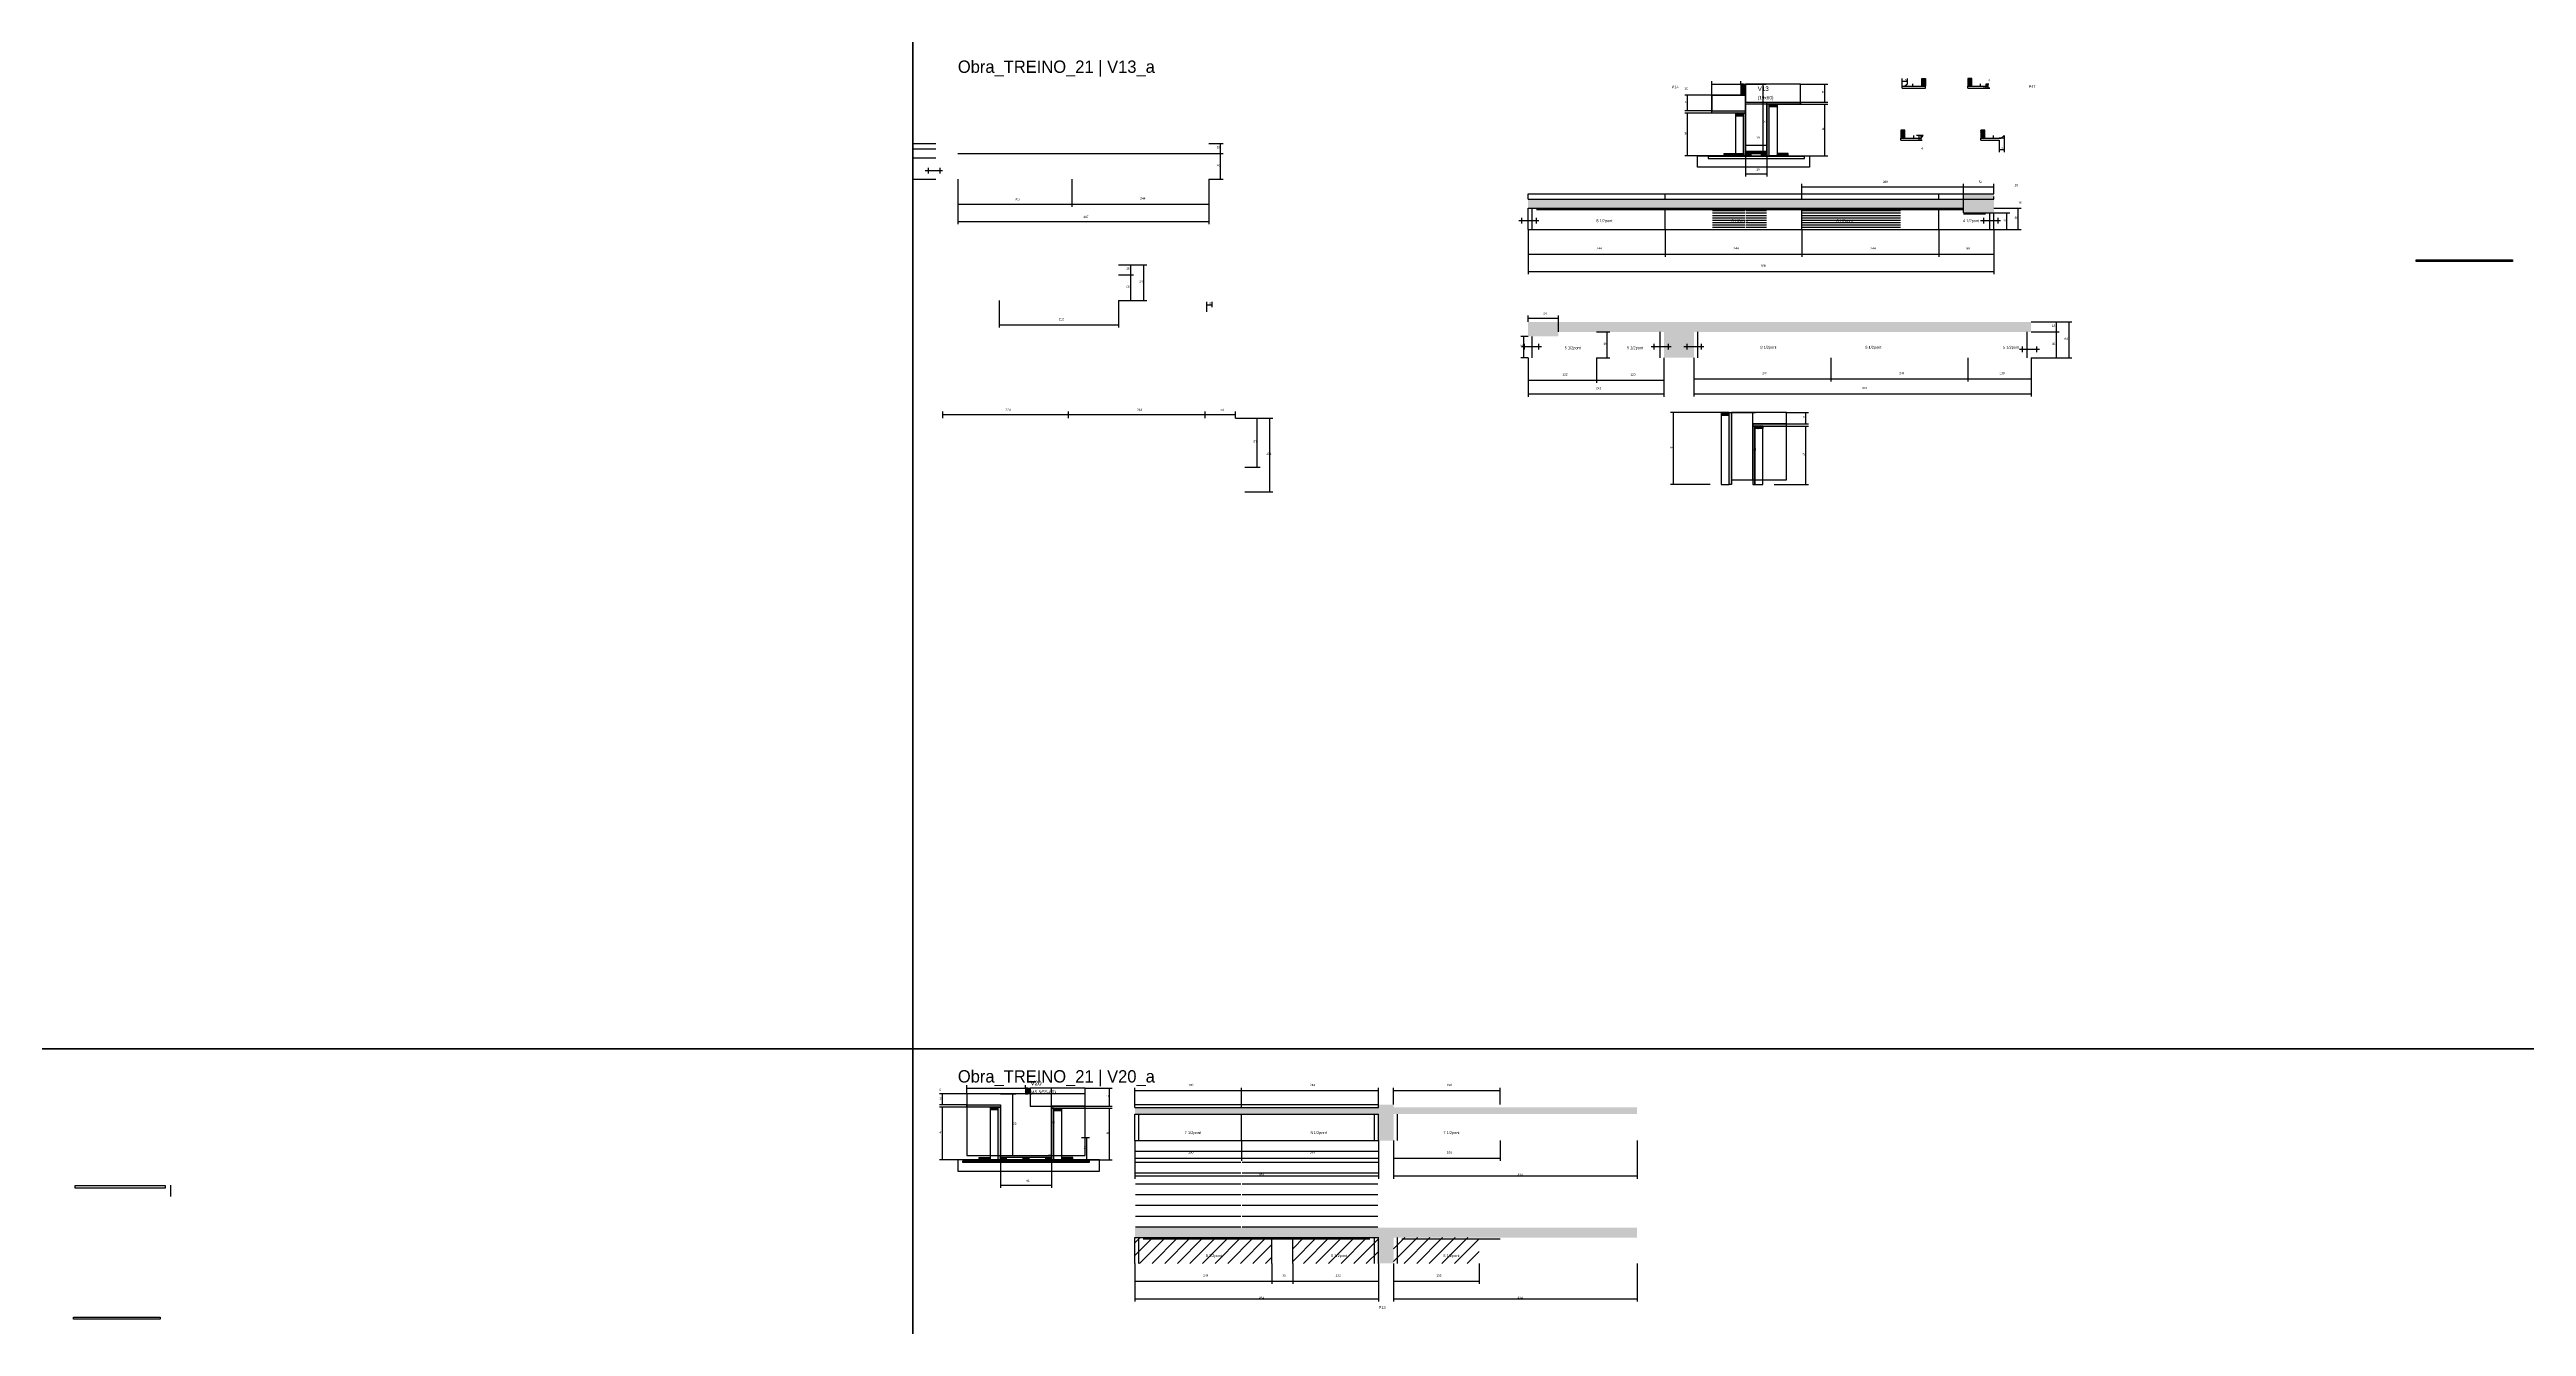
# Model space of a CAD drawing. Header units: metres. Extents: x -41 to 34800, y -36000 to 1848.
# Drawn here: x 12961 to 17375, y -22095 to -19818 of the extents above; entities that cross this region are included whole.
import ezdxf

# ---------------------------------------------------------------- set-up
doc = ezdxf.new("R2010")
doc.units = ezdxf.units.M
for name, color, linetype in [('CELL_BORDER', 8, 'Continuous'), ('CONCRETO', 251, 'Continuous'), ('COTA', 4, 'Continuous'), ('Cota Seção (2x)', 4, 'Continuous'), ('detalhes', 7, 'Continuous'), ('Hachura', 253, 'Continuous'), ('LABEL_ID', 3, 'Continuous'), ('Madeira', 126, 'Continuous'), ('NOMENCLATURA', 7, 'Continuous'), ('Painéis', 200, 'Continuous'), ('SARR_2.2x7', 40, 'Continuous'), ('SCO-___-LAJ', 4, 'Continuous'), ('Texto Seção', 7, 'Continuous')]:
    doc.layers.add(name, color=color, linetype=linetype)

msp = doc.modelspace()

# ---------------------------------------------------------------- hatches: boundary and pattern name
at = {"layer": 'COTA'}
h = msp.add_hatch(dxfattribs=at)
h.set_pattern_fill('AR-CONC', scale=0.03)
h.paths.add_polyline_path([(16426.3, -20109.4), (16426.3, -20075.4), (16372.3, -20075.4), (16372.3, -20085.4), (15596.3, -20085.4), (15596.3, -20101.4), (16372.3, -20101.4), (16372.3, -20109.4)])
h = msp.add_hatch(dxfattribs=at)
h.set_pattern_fill('AR-CONC', scale=0.03)
h.paths.add_polyline_path([(15596.3, -20303.9), (15596.3, -20329.9), (15650.3, -20329.9), (15650.3, -20321.9), (15838.3, -20321.9), (15838.3, -20367.9), (15891.6, -20367.9), (15891.6, -20321.9), (16492.6, -20321.9), (16492.6, -20303.9)])
h = msp.add_hatch(dxfattribs=at)
h.set_pattern_fill('AR-CONC', scale=0.03)
h.paths.add_polyline_path([(15329.4, -21763.4), (15356.4, -21763.4), (15356.4, -21763.4), (15356.4, -21716.4), (15356.4, -21716.4), (15790.4, -21716.4), (15790.4, -21716.4), (15790.4, -21704.4), (15790.4, -21704.4), (15356.4, -21704.4), (15356.4, -21704.4), (15356.4, -21699.4), (15356.4, -21699.4), (15329.4, -21699.4), (15329.4, -21699.4), (15329.4, -21704.4), (15329.4, -21704.4), (14895.4, -21704.4), (14895.4, -21704.4), (14895.4, -21716.4), (14895.4, -21716.4), (15329.4, -21716.4), (15329.4, -21716.4), (15329.4, -21763.4)])
h = msp.add_hatch(dxfattribs=at)
h.set_pattern_fill('AR-CONC', scale=0.03)
h.paths.add_polyline_path([(15329.4, -21982.6), (15356.4, -21982.6), (15356.4, -21936.6), (15790.4, -21936.6), (15790.4, -21918.6), (14895.4, -21918.6), (14895.4, -21936.6), (15329.4, -21936.6)])
at = {"layer": 'Hachura'}
h = msp.add_hatch(dxfattribs=at)
h.set_pattern_fill('ANSI31', scale=0.5)
h.paths.add_polyline_path([(15979.8, -19880), (15975.4, -19880), (15975.4, -19880), (15975.4, -19900), (15975.4, -19900), (15979.8, -19900), (15979.8, -19900), (15979.8, -19880)])
h = msp.add_hatch(color=8, dxfattribs=at)
h.dxf.hatch_style = 1
h.paths.add_polyline_path([(15979.8, -19900), (15983.8, -19900), (15983.8, -19880), (15979.8, -19880)])
h = msp.add_hatch(color=8, dxfattribs=at)
h.dxf.hatch_style = 1
h.paths.add_polyline_path([(15923.8, -19932), (15923.8, -19928), (15923.8, -19928), (15983.8, -19928), (15983.8, -19928), (15983.8, -19932), (15983.8, -19932), (15923.8, -19932)])
h = msp.add_hatch(dxfattribs=at)
h.set_pattern_fill('ANSI31', scale=0.5)
h.paths.add_polyline_path([(15965.8, -19932), (15965.8, -19936.4), (15965.8, -19936.4), (15979.8, -19936.4), (15979.8, -19936.4), (15979.8, -19932), (15979.8, -19932), (15965.8, -19932)])
h = msp.add_hatch(color=8, dxfattribs=at)
h.dxf.hatch_style = 1
h.paths.add_polyline_path([(15983.8, -19932), (15979.8, -19932), (15979.8, -20008), (15983.8, -20008)])
h = msp.add_hatch(color=8, dxfattribs=at)
h.dxf.hatch_style = 1
h.paths.add_polyline_path([(16021.8, -19916), (16021.8, -19912), (16021.8, -19912), (16081.8, -19912), (16081.8, -19912), (16081.8, -19916), (16081.8, -19916), (16021.8, -19916)])
h = msp.add_hatch(color=8, dxfattribs=at)
h.dxf.hatch_style = 1
h.paths.add_polyline_path([(16025.8, -19916), (16021.8, -19916), (16021.8, -20008), (16025.8, -20008)])
h = msp.add_hatch(dxfattribs=at)
h.set_pattern_fill('ANSI31', scale=0.5)
h.paths.add_polyline_path([(16039.8, -19916), (16039.8, -19920.4), (16039.8, -19920.4), (16025.8, -19920.4), (16025.8, -19920.4), (16025.8, -19916), (16025.8, -19916), (16039.8, -19916)])
h = msp.add_hatch(dxfattribs=at)
h.set_pattern_fill('ANSI31', scale=0.5)
h.paths.add_polyline_path([(15945.8, -20008), (15945.8, -20003.6), (15945.8, -20003.6), (15965.8, -20003.6), (15965.8, -20003.6), (15965.8, -20008), (15965.8, -20008), (15945.8, -20008)])
h = msp.add_hatch(dxfattribs=at)
h.set_pattern_fill('ANSI31', scale=0.5)
h.paths.add_polyline_path([(15965.8, -20008), (15965.8, -20003.6), (15965.8, -20003.6), (15979.8, -20003.6), (15979.8, -20003.6), (15979.8, -20008), (15979.8, -20008), (15965.8, -20008)])
h = msp.add_hatch(color=8, dxfattribs=at)
h.dxf.hatch_style = 1
h.paths.add_polyline_path([(16021.8, -20003.6), (16021.8, -20000), (16021.8, -20000), (15983.8, -20000), (15983.8, -20000), (15983.8, -20003.6), (15983.8, -20003.6), (16021.8, -20003.6)])
h = msp.add_hatch(dxfattribs=at)
h.set_pattern_fill('ANSI31', scale=0.5)
h.paths.add_polyline_path([(15993.8, -20008), (15993.8, -20003.6), (15993.8, -20003.6), (15983.8, -20003.6), (15983.8, -20003.6), (15983.8, -20008), (15983.8, -20008), (15993.8, -20008)])
h = msp.add_hatch(dxfattribs=at)
h.set_pattern_fill('ANSI31', scale=0.5)
h.paths.add_polyline_path([(16021.8, -20008), (16021.8, -20003.6), (16021.8, -20003.6), (16011.8, -20003.6), (16011.8, -20003.6), (16011.8, -20008), (16011.8, -20008), (16021.8, -20008)])
h = msp.add_hatch(dxfattribs=at)
h.set_pattern_fill('ANSI31', scale=0.5)
h.paths.add_polyline_path([(16059.8, -20008), (16059.8, -20003.6), (16059.8, -20003.6), (16039.8, -20003.6), (16039.8, -20003.6), (16039.8, -20008), (16039.8, -20008), (16059.8, -20008)])
h = msp.add_hatch(dxfattribs=at)
h.set_pattern_fill('ANSI31', scale=0.5)
h.paths.add_polyline_path([(15940.5, -20465.6), (15940.5, -20470), (15940.5, -20470), (15954.5, -20470), (15954.5, -20470), (15954.5, -20465.6), (15954.5, -20465.6), (15940.5, -20465.6)])
h = msp.add_hatch(color=8, dxfattribs=at)
h.dxf.hatch_style = 1
h.paths.add_polyline_path([(15954.5, -20465.6), (15958.5, -20465.6), (15958.5, -20465.6), (15958.5, -20593.6), (15958.5, -20593.6), (15954.5, -20593.6), (15954.5, -20593.6), (15954.5, -20465.6)])
h = msp.add_hatch(color=8, dxfattribs=at)
h.dxf.hatch_style = 1
h.paths.add_polyline_path([(16056.5, -20489.6), (16056.5, -20485.6), (16056.5, -20485.6), (15996.5, -20485.6), (15996.5, -20485.6), (15996.5, -20489.6), (15996.5, -20489.6), (16056.5, -20489.6)])
h = msp.add_hatch(color=8, dxfattribs=at)
h.dxf.hatch_style = 1
h.paths.add_polyline_path([(16000.5, -20489.6), (15996.5, -20489.6), (15996.5, -20489.6), (15996.5, -20593.6), (15996.5, -20593.6), (16000.5, -20593.6), (16000.5, -20593.6), (16000.5, -20489.6)])
h = msp.add_hatch(dxfattribs=at)
h.set_pattern_fill('ANSI31', scale=0.5)
h.paths.add_polyline_path([(16014.5, -20489.6), (16014.5, -20494), (16014.5, -20494), (16000.5, -20494), (16000.5, -20494), (16000.5, -20489.6), (16000.5, -20489.6), (16014.5, -20489.6)])
h = msp.add_hatch(dxfattribs=at)
h.set_pattern_fill('ANSI31', scale=0.5)
h.paths.add_polyline_path([(14704.8, -21670), (14700.4, -21670), (14700.4, -21670), (14700.4, -21680), (14700.4, -21680), (14704.8, -21680), (14704.8, -21680), (14704.8, -21670)])
h = msp.add_hatch(color=8, dxfattribs=at)
h.dxf.hatch_style = 1
h.paths.add_polyline_path([(14704.8, -21670), (14708.8, -21670), (14708.8, -21670), (14708.8, -21680), (14708.8, -21680), (14704.8, -21680), (14704.8, -21680), (14704.8, -21670)])
h = msp.add_hatch(color=8, dxfattribs=at)
h.dxf.hatch_style = 1
h.paths.add_polyline_path([(14595.8, -21704), (14595.8, -21700), (14595.8, -21700), (14655.8, -21700), (14655.8, -21700), (14655.8, -21704), (14655.8, -21704), (14595.8, -21704)])
h = msp.add_hatch(dxfattribs=at)
h.set_pattern_fill('ANSI31', scale=0.5)
h.paths.add_polyline_path([(14637.8, -21704), (14637.8, -21708.4), (14637.8, -21708.4), (14651.8, -21708.4), (14651.8, -21708.4), (14651.8, -21704), (14651.8, -21704), (14637.8, -21704)])
h = msp.add_hatch(color=8, dxfattribs=at)
h.dxf.hatch_style = 1
h.paths.add_polyline_path([(14651.8, -21704), (14655.8, -21704), (14655.8, -21704), (14655.8, -21798), (14655.8, -21798), (14651.8, -21798), (14651.8, -21798), (14651.8, -21704)])
h = msp.add_hatch(color=8, dxfattribs=at)
h.dxf.hatch_style = 1
h.paths.add_polyline_path([(14806.8, -21706), (14806.8, -21702), (14806.8, -21702), (14746.8, -21702), (14746.8, -21702), (14746.8, -21706), (14746.8, -21706), (14806.8, -21706)])
h = msp.add_hatch(color=8, dxfattribs=at)
h.dxf.hatch_style = 1
h.paths.add_polyline_path([(14750.8, -21706), (14746.8, -21706), (14746.8, -21706), (14746.8, -21798), (14746.8, -21798), (14750.8, -21798), (14750.8, -21798), (14750.8, -21706)])
h = msp.add_hatch(dxfattribs=at)
h.set_pattern_fill('ANSI31', scale=0.5)
h.paths.add_polyline_path([(14764.8, -21706), (14764.8, -21710.4), (14764.8, -21710.4), (14750.8, -21710.4), (14750.8, -21710.4), (14750.8, -21706), (14750.8, -21706), (14764.8, -21706)])
h = msp.add_hatch(dxfattribs=at)
h.set_pattern_fill('ANSI31', scale=0.5)
h.paths.add_polyline_path([(14617.8, -21798), (14617.8, -21793.6), (14617.8, -21793.6), (14637.8, -21793.6), (14637.8, -21793.6), (14637.8, -21798), (14637.8, -21798), (14617.8, -21798)])
h = msp.add_hatch(color=8, dxfattribs=at)
h.dxf.hatch_style = 1
h.paths.add_polyline_path([(14655.8, -21793.6), (14655.8, -21790), (14655.8, -21790), (14746.8, -21790), (14746.8, -21790), (14746.8, -21793.6), (14746.8, -21793.6), (14655.8, -21793.6)])
h = msp.add_hatch(dxfattribs=at)
h.set_pattern_fill('ANSI31', scale=0.5)
h.paths.add_polyline_path([(14655.8, -21798), (14655.8, -21793.6), (14655.8, -21793.6), (14665.8, -21793.6), (14665.8, -21793.6), (14665.8, -21798), (14665.8, -21798), (14655.8, -21798)])
h = msp.add_hatch(dxfattribs=at)
h.set_pattern_fill('ANSI31', scale=0.5)
h.paths.add_polyline_path([(14696.3, -21798), (14696.3, -21793.6), (14696.3, -21793.6), (14706.3, -21793.6), (14706.3, -21793.6), (14706.3, -21798), (14706.3, -21798), (14696.3, -21798)])
h = msp.add_hatch(dxfattribs=at)
h.set_pattern_fill('ANSI31', scale=0.5)
h.paths.add_polyline_path([(14736.8, -21798), (14736.8, -21793.6), (14736.8, -21793.6), (14746.8, -21793.6), (14746.8, -21793.6), (14746.8, -21798), (14746.8, -21798), (14736.8, -21798)])
h = msp.add_hatch(dxfattribs=at)
h.set_pattern_fill('ANSI31', scale=0.5)
h.paths.add_polyline_path([(14784.8, -21798), (14784.8, -21793.6), (14784.8, -21793.6), (14764.8, -21793.6), (14764.8, -21793.6), (14764.8, -21798), (14764.8, -21798), (14784.8, -21798)])
h = msp.add_hatch(dxfattribs=at)
h.set_pattern_fill('ANSI31', scale=5)
h.paths.add_polyline_path([(15139.4, -21982.6), (15139.4, -21936.6), (14895.4, -21936.6), (14895.4, -21982.6)])
h = msp.add_hatch(dxfattribs=at)
h.set_pattern_fill('ANSI31', scale=5)
h.paths.add_polyline_path([(15329.4, -21982.6), (15329.4, -21936.6), (15176.9, -21936.6), (15176.9, -21982.6)])
h = msp.add_hatch(dxfattribs=at)
h.set_pattern_fill('ANSI31', scale=5)
h.paths.add_polyline_path([(15508.9, -21982.6), (15508.9, -21936.6), (15356.4, -21936.6), (15356.4, -21982.6)])
at = {"layer": 'Madeira'}
h = msp.add_hatch(dxfattribs=at)
h.set_pattern_fill('ANSI31', scale=0.2)
h.paths.add_polyline_path([(16304.6, -19870), (16297.6, -19870), (16297.6, -19884), (16304.6, -19884)])
h = msp.add_hatch(dxfattribs=at)
h.set_pattern_fill('ANSI31', scale=0.2)
h.paths.add_polyline_path([(16379.8, -19884), (16386.8, -19884), (16386.8, -19870), (16379.8, -19870)])
h = msp.add_hatch(dxfattribs=at)
h.set_pattern_fill('ANSI31', scale=0.2)
h.paths.add_polyline_path([(16260.7, -19976.3), (16267.7, -19976.3), (16267.7, -19962.3), (16260.7, -19962.3)])
h = msp.add_hatch(dxfattribs=at)
h.set_pattern_fill('ANSI31', scale=0.2)
h.paths.add_polyline_path([(16402.9, -19976.3), (16409.9, -19976.3), (16409.9, -19962.3), (16402.9, -19962.3)])

# ---------------------------------------------------------------- linework, layer by layer
at = {"layer": 'CELL_BORDER'}
for points in [[(11600, -21600), (14500, -21600), (14500, -19800), (11600, -19800)], [(14500, -21600), (17400, -21600), (17400, -19800), (14500, -19800)], [(11600, -23400), (14500, -23400), (14500, -21600), (11600, -21600)], [(14500, -23400), (17400, -23400), (17400, -21600), (14500, -21600)]]:
    msp.add_lwpolyline(points, close=True, dxfattribs=at)
at = {"layer": 'CONCRETO'}
for points in [[(15923.8, -19928), (15923.8, -19900), (15983.8, -19900)], [(16081.8, -19912), (16081.8, -19880), (16021.8, -19880), (15983.8, -19880)], [(16021.8, -19916), (16021.8, -20000), (15983.8, -20000), (15983.8, -19928)], [(14806.8, -21702), (14806.8, -21670), (14708.8, -21670)], [(14709.5, -21680), (14595.8, -21680), (14595.8, -21700), (14655.8, -21700), (14655.8, -21790), (14746.8, -21790), (14746.8, -21702), (14806.8, -21702)]]:
    msp.add_lwpolyline(points, dxfattribs=at)
for points in [[(15923.8, -19928), (15983.8, -19928), (15983.8, -19900), (15923.8, -19900)], [(15983.8, -19912), (16081.8, -19912), (16081.8, -19880), (15983.8, -19880)], [(15983.8, -20000), (16021.8, -20000), (16021.8, -19916), (15983.8, -19916)], [(16056.5, -20485.6), (16056.5, -20465.6), (15958.5, -20465.6), (15958.5, -20465.6), (15958.5, -20465.6), (15958.5, -20585.6), (15996.5, -20585.6), (15996.5, -20495.6), (15996.5, -20485.6)], [(15958.5, -20585.6), (16056.5, -20585.6), (16056.5, -20465.6), (15958.5, -20465.6)], [(14708.8, -21702), (14806.8, -21702), (14806.8, -21670), (14708.8, -21670)], [(14595.8, -21790), (14806.8, -21790), (14806.8, -21680), (14595.8, -21680)]]:
    msp.add_lwpolyline(points, close=True, dxfattribs=at)
at = {"layer": 'COTA'}
for p, q in [((15923.8, -19900), (15875.4, -19900)), ((15880.4, -19928), (15880.4, -19900)), ((15923.8, -19900), (15923.8, -19875)), ((15923.8, -19880), (15975.4, -19880)), ((15975.4, -19880), (15975.4, -19875)), ((16081.8, -19880), (16130.2, -19880)), ((16125.2, -19912), (16125.2, -19880)), ((15923.8, -19928), (15875.4, -19928)), ((15923.8, -19932), (15875.4, -19932)), ((15880.4, -20008), (15880.4, -19932)), ((16039.8, -19916), (16130.2, -19916)), ((16081.8, -19912), (16130.2, -19912)), ((16125.2, -20008), (16125.2, -19916)), ((15027, -19985.7), (15053, -19985.7)), ((15048, -20003.7), (15048, -19985.7)), ((15027, -20003.7), (15053, -20003.7)), ((15027, -20003.7), (15053, -20003.7)), ((15048, -20049.7), (15048, -20003.7)), ((15945.8, -20008), (15875.4, -20008)), ((15983.8, -20008), (15983.8, -20045)), ((16021.8, -20008), (16021.8, -20045)), ((16059.8, -20008), (16130.2, -20008)), ((14580, -20049.7), (14580, -20130)), ((14580, -20049.7), (14580, -20099)), ((14783, -20049.7), (14783, -20099)), ((14783, -20049.7), (14783, -20099)), ((15027, -20049.7), (15027, -20099)), ((15027, -20049.7), (15027, -20130)), ((15027, -20049.7), (15053, -20049.7)), ((15983.8, -20040), (16021.8, -20040)), ((16084.3, -20075.4), (16084.3, -20058)), ((16084.3, -20063), (16372.3, -20063)), ((16372.3, -20075.4), (16372.3, -20058)), ((16372.3, -20075.4), (16372.3, -20058)), ((16372.3, -20063), (16426.3, -20063)), ((16372.3, -20085.4), (16372.3, -20070.4)), ((16372.3, -20075.4), (16426.3, -20075.4)), ((16372.3, -20101.4), (16372.3, -20080.4)), ((16426.3, -20075.4), (16426.3, -20058)), ((16426.3, -20075.4), (16426.3, -20070.4)), ((16426.3, -20085.4), (16426.3, -20080.4)), ((14580, -20094), (14783, -20094)), ((14580, -20125), (15027, -20125)), ((14783, -20094), (15027, -20094)), ((16372.3, -20085.4), (16426.3, -20085.4)), ((16426.3, -20101.4), (16474.6, -20101.4)), ((16426.3, -20109.4), (16454.5, -20109.4)), ((16449.5, -20139.4), (16449.5, -20109.4)), ((16469.6, -20139.4), (16469.6, -20101.4)), ((15596.3, -20139.4), (15596.3, -20188)), ((15596.3, -20139.4), (15596.3, -20218.9)), ((15840.3, -20139.4), (15840.3, -20188)), ((15840.3, -20139.4), (15840.3, -20188)), ((16084.3, -20139.4), (16084.3, -20188)), ((16084.3, -20139.4), (16084.3, -20188)), ((16328.3, -20139.4), (16328.3, -20188)), ((16328.3, -20139.4), (16328.3, -20188)), ((16426.3, -20139.4), (16474.6, -20139.4)), ((16426.3, -20139.4), (16426.3, -20218.9)), ((16426.3, -20139.4), (16454.5, -20139.4)), ((16426.3, -20151.6), (16426.3, -20188)), ((14866, -20202), (14893, -20202)), ((14866, -20202), (14916.5, -20202)), ((14888, -20220), (14888, -20202)), ((14911.5, -20266), (14911.5, -20202)), ((15596.3, -20183), (15840.3, -20183)), ((15596.3, -20213.9), (16426.3, -20213.9)), ((15840.3, -20183), (16084.3, -20183)), ((16084.3, -20183), (16328.3, -20183)), ((16328.3, -20183), (16426.3, -20183)), ((14866, -20220), (14893, -20220)), ((14866, -20220), (14893, -20220)), ((14888, -20266), (14888, -20220)), ((14653.5, -20266), (14653.5, -20314.2)), ((14866, -20266), (14893, -20266)), ((14866, -20266), (14916.5, -20266)), ((14866, -20266), (14866, -20314.2)), ((15596.3, -20303.9), (15596.3, -20292.6)), ((15596.3, -20297.6), (15650.3, -20297.6)), ((15650.3, -20321.9), (15650.3, -20292.6)), ((16492.6, -20303.9), (16542.7, -20303.9)), ((16492.6, -20303.9), (16565.2, -20303.9)), ((16537.7, -20321.9), (16537.7, -20303.9)), ((16560.2, -20367.9), (16560.2, -20303.9)), ((14653.5, -20309.2), (14866, -20309.2)), ((15596.3, -20329.9), (15583.4, -20329.9)), ((15588.4, -20367.9), (15588.4, -20329.9)), ((15718.3, -20321.9), (15742.1, -20321.9)), ((15737.1, -20367.9), (15737.1, -20321.9)), ((16492.6, -20321.9), (16542.7, -20321.9)), ((16492.6, -20321.9), (16542.7, -20321.9)), ((16537.7, -20367.9), (16537.7, -20321.9)), ((15596.3, -20367.9), (15583.4, -20367.9)), ((15596.3, -20367.9), (15596.3, -20412.9)), ((15596.3, -20367.9), (15596.3, -20437.4)), ((15718.3, -20367.9), (15718.3, -20412.9)), ((15718.3, -20367.9), (15718.3, -20412.9)), ((15718.3, -20367.9), (15742.1, -20367.9)), ((15838.3, -20367.9), (15838.3, -20412.9)), ((15838.3, -20367.9), (15838.3, -20437.4)), ((15891.6, -20367.9), (15891.6, -20410.5)), ((15891.6, -20367.9), (15891.6, -20437)), ((16135.6, -20367.9), (16135.6, -20410.5)), ((16135.6, -20367.9), (16135.6, -20410.5)), ((16379.6, -20367.9), (16379.6, -20410.5)), ((16379.6, -20367.9), (16379.6, -20410.5)), ((16492.6, -20367.9), (16542.7, -20367.9)), ((16492.6, -20367.9), (16565.2, -20367.9)), ((16492.6, -20367.9), (16492.6, -20437)), ((16492.6, -20380.2), (16492.6, -20410.5)), ((15596.3, -20407.9), (15718.3, -20407.9)), ((15596.3, -20432.4), (15838.3, -20432.4)), ((15718.3, -20407.9), (15838.3, -20407.9)), ((15891.6, -20405.5), (16135.6, -20405.5)), ((15891.6, -20432), (16492.6, -20432)), ((16135.6, -20405.5), (16379.6, -20405.5)), ((16379.6, -20405.5), (16492.6, -20405.5)), ((14553, -20475.8), (14553, -20463.9)), ((14553, -20468.9), (14777, -20468.9)), ((14777, -20475.8), (14777, -20463.9)), ((14777, -20475.8), (14777, -20463.9)), ((14777, -20468.9), (15021, -20468.9)), ((15021, -20475.8), (15021, -20463.9)), ((15021, -20475.8), (15021, -20463.9)), ((15021, -20468.9), (15074.5, -20468.9)), ((15074.5, -20475.8), (15074.5, -20463.9)), ((15074.5, -20475.8), (15141, -20475.8)), ((15074.5, -20475.8), (15118.5, -20475.8)), ((15113.5, -20562.8), (15113.5, -20475.8)), ((15136, -20606.8), (15136, -20475.8)), ((15940.5, -20465.6), (15850.1, -20465.6)), ((15855.1, -20593.6), (15855.1, -20465.6)), ((16056.5, -20465.6), (16095.9, -20465.6)), ((16090.9, -20485.6), (16090.9, -20465.6)), ((16014.5, -20489.6), (16095.9, -20489.6)), ((16056.5, -20485.6), (16095.9, -20485.6)), ((16090.9, -20593.6), (16090.9, -20489.6)), ((15091.5, -20562.8), (15118.5, -20562.8)), ((15091.5, -20606.8), (15141, -20606.8)), ((15920.5, -20593.6), (15850.1, -20593.6)), ((16034.5, -20593.6), (16095.9, -20593.6)), ((14595.8, -21680), (14595.8, -21665)), ((14595.8, -21670), (14700.4, -21670)), ((14700.4, -21670), (14700.4, -21665)), ((14806.8, -21670), (14855.2, -21670)), ((14850.2, -21702), (14850.2, -21670)), ((14895.4, -21699.4), (14895.4, -21669.5)), ((15085.4, -21699.4), (15085.4, -21669.5)), ((15085.4, -21699.4), (15085.4, -21669.5)), ((15329.4, -21699.4), (15329.4, -21669.5)), ((15356.4, -21699.4), (15356.4, -21669.5)), ((15546.4, -21699.4), (15546.4, -21669.5)), ((14595.8, -21680), (14547.5, -21680)), ((14595.8, -21700), (14547.5, -21700)), ((14595.8, -21704), (14547.5, -21704)), ((14552.5, -21700), (14552.5, -21680)), ((14552.5, -21798), (14552.5, -21704)), ((14806.8, -21702), (14855.2, -21702)), ((14806.8, -21706), (14855.2, -21706)), ((14850.2, -21798), (14850.2, -21706)), ((14895.4, -21674.5), (15085.4, -21674.5)), ((15085.4, -21674.5), (15329.4, -21674.5)), ((15356.4, -21674.5), (15546.4, -21674.5)), ((14800.1, -21758.1), (14814.6, -21758.1)), ((14809.6, -21798), (14809.6, -21758.1)), ((14617.8, -21798), (14547.5, -21798)), ((14655.8, -21798), (14655.8, -21847.8)), ((14746.8, -21798), (14746.8, -21847.8)), ((14784.8, -21798), (14814.6, -21798)), ((14784.8, -21798), (14855.2, -21798)), ((14895.4, -21763.4), (14895.4, -21799.8)), ((14895.4, -21763.4), (14895.4, -21831.5)), ((14895.4, -21794.8), (15085.4, -21794.8)), ((15085.4, -21763.4), (15085.4, -21799.8)), ((15085.4, -21763.4), (15085.4, -21799.8)), ((15085.4, -21794.8), (15329.4, -21794.8)), ((15329.4, -21763.4), (15329.4, -21799.8)), ((15329.4, -21763.4), (15329.4, -21831.5)), ((15356.4, -21763.4), (15356.4, -21799.8)), ((15356.4, -21763.4), (15356.4, -21831.5)), ((15356.4, -21794.8), (15546.4, -21794.8)), ((15546.4, -21763.4), (15546.4, -21799.8)), ((15790.4, -21763.4), (15790.4, -21831.5)), ((14655.8, -21842.8), (14746.8, -21842.8)), ((14895.4, -21826.5), (15329.4, -21826.5)), ((15356.4, -21826.5), (15790.4, -21826.5)), ((14895.4, -21982.6), (14895.4, -22019)), ((14895.4, -21982.6), (14895.4, -22050.7)), ((14895.4, -22014), (15139.4, -22014)), ((15139.4, -21982.6), (15139.4, -22019)), ((15139.4, -21982.6), (15139.4, -22019)), ((15139.4, -22014), (15176.9, -22014)), ((15176.9, -21982.6), (15176.9, -22019)), ((15176.9, -21982.6), (15176.9, -22019)), ((15176.9, -22014), (15329.4, -22014)), ((15329.4, -21982.6), (15329.4, -22019)), ((15329.4, -21982.6), (15329.4, -22050.7)), ((15356.4, -21982.6), (15356.4, -22019)), ((15356.4, -21982.6), (15356.4, -22050.7)), ((15356.4, -22014), (15508.9, -22014)), ((15508.9, -21982.6), (15508.9, -22019)), ((15790.4, -21982.6), (15790.4, -22050.7)), ((14895.4, -22045.7), (15329.4, -22045.7)), ((15356.4, -22045.7), (15790.4, -22045.7))]:
    msp.add_line(p, q, dxfattribs=at)
at = {"layer": 'Cota Seção (2x)'}
for p, q in [((15983.8, -19880), (16020.4, -19880)), ((16015.4, -20000), (16015.4, -19880)), ((16262.9, -19887.6), (16262.9, -19870)), ((16262.9, -19875), (16272.1, -19875)), ((16272.1, -19879.6), (16272.1, -19870)), ((16419.3, -19887.6), (16407.3, -19887.6)), ((16412.3, -19887.6), (16412.3, -19879.6)), ((16412.3, -19879.6), (16417.3, -19879.6)), ((15983.8, -20000), (15983.8, -19984)), ((15983.8, -19989), (16021.8, -19989)), ((16021.8, -20000), (16021.8, -19984)), ((16300.2, -19971.9), (16288.2, -19971.9)), ((16293.2, -19980.3), (16293.2, -19971.9)), ((16293.2, -19980.3), (16298.2, -19980.3)), ((16435.4, -19980.3), (16435.4, -20001.7)), ((16444.6, -19971.9), (16444.6, -20001.7)), ((15983.5, -20000), (16020.4, -20000)), ((16435.4, -19996.7), (16444.6, -19996.7)), ((15023.7, -20285.9), (15023.7, -20268.3)), ((15023.7, -20273.3), (15032.9, -20273.3)), ((15032.9, -20277.9), (15032.9, -20268.3)), ((15958.5, -20465.6), (16001.5, -20465.6)), ((15996.5, -20585.6), (15996.5, -20465.6)), ((15958.5, -20585.6), (16001.5, -20585.6)), ((14747.1, -21670), (14741.8, -21670)), ((14746.8, -21790), (14746.8, -21670)), ((14655.8, -21680), (14683.2, -21680)), ((14678.2, -21790), (14678.2, -21680)), ((14655.8, -21790), (14683.2, -21790)), ((14747.1, -21790), (14741.8, -21790))]:
    msp.add_line(p, q, dxfattribs=at)
at = {"layer": 'detalhes'}
for p, q in [((14552.8, -20034.4), (14521.9, -20034.4)), ((14526.9, -20029.4), (14526.9, -20039.4)), ((14547.8, -20029.4), (14547.8, -20039.4)), ((15615.3, -20123.7), (15579.7, -20123.7)), ((15584.7, -20118.7), (15584.7, -20128.7)), ((15610.3, -20118.7), (15610.3, -20128.7)), ((16438.3, -20123.7), (16402.7, -20123.7)), ((16407.7, -20118.7), (16407.7, -20128.7)), ((16433.3, -20118.7), (16433.3, -20128.7)), ((15619.9, -20348.3), (15584.3, -20348.3)), ((15589.3, -20343.3), (15589.3, -20353.3)), ((15614.9, -20343.3), (15614.9, -20353.3)), ((15851, -20348.3), (15815.4, -20348.3)), ((15820.4, -20343.3), (15820.4, -20353.3)), ((15846, -20343.3), (15846, -20353.3)), ((15909.5, -20348.3), (15873.9, -20348.3)), ((15878.9, -20343.3), (15878.9, -20353.3)), ((15904.5, -20343.3), (15904.5, -20353.3)), ((16476.9, -20348), (16476.9, -20358)), ((16502.5, -20348), (16502.5, -20358)), ((16507.5, -20353), (16471.9, -20353)), ((13177.2, -21863.1), (13177.2, -21843.1))]:
    msp.add_line(p, q, dxfattribs=at)
at = {"layer": 'Madeira'}
for points in [[(15979.8, -19880), (15975.4, -19880), (15975.4, -19900), (15979.8, -19900)], [(16304.6, -19884), (16297.6, -19884), (16297.6, -19870), (16304.6, -19870)], [(16379.8, -19884), (16386.8, -19884), (16386.8, -19870), (16379.8, -19870)], [(15965.8, -19932), (15965.8, -19936.4), (15979.8, -19936.4), (15979.8, -19932)], [(15965.8, -20008), (15979.8, -20008), (15979.8, -19932), (15965.8, -19932)], [(16039.8, -19916), (16039.8, -19920.4), (16025.8, -19920.4), (16025.8, -19916)], [(16039.8, -20008), (16025.8, -20008), (16025.8, -19916), (16039.8, -19916)], [(16260.7, -19976.3), (16267.7, -19976.3), (16267.7, -19962.3), (16260.7, -19962.3)], [(16402.9, -19976.3), (16409.9, -19976.3), (16409.9, -19962.3), (16402.9, -19962.3)], [(16097.7, -20028), (15898.1, -20028), (15898.1, -20008), (16097.7, -20008)], [(15945.8, -20008), (15945.8, -20003.6), (15965.8, -20003.6), (15965.8, -20008)], [(15965.8, -20008), (15965.8, -20003.6), (15979.8, -20003.6), (15979.8, -20008)], [(15993.8, -20008), (15993.8, -20003.6), (15983.8, -20003.6), (15983.8, -20008)], [(16021.8, -20008), (16021.8, -20003.6), (16011.8, -20003.6), (16011.8, -20008)], [(16059.8, -20008), (16059.8, -20003.6), (16039.8, -20003.6), (16039.8, -20008)], [(15940.5, -20465.6), (15940.5, -20470), (15954.5, -20470), (15954.5, -20465.6)], [(15940.5, -20593.6), (15954.5, -20593.6), (15954.5, -20465.6), (15940.5, -20465.6)], [(16014.5, -20489.6), (16014.5, -20494), (16000.5, -20494), (16000.5, -20489.6)], [(16014.5, -20489.6), (16000.5, -20489.6), (16000.5, -20593.6), (16014.5, -20593.6)], [(14704.8, -21670), (14700.4, -21670), (14700.4, -21680), (14704.8, -21680)], [(14637.8, -21704), (14637.8, -21708.4), (14651.8, -21708.4), (14651.8, -21704)], [(14637.8, -21798), (14651.8, -21798), (14651.8, -21704), (14637.8, -21704)], [(14764.8, -21706), (14764.8, -21710.4), (14750.8, -21710.4), (14750.8, -21706)], [(14764.8, -21798), (14750.8, -21798), (14750.8, -21706), (14764.8, -21706)], [(14580, -21818), (14832.6, -21818), (14832.6, -21798), (14580, -21798)], [(14617.8, -21798), (14617.8, -21793.6), (14637.8, -21793.6), (14637.8, -21798)], [(14655.8, -21798), (14655.8, -21793.6), (14665.8, -21793.6), (14665.8, -21798)], [(14696.3, -21798), (14696.3, -21793.6), (14706.3, -21793.6), (14706.3, -21798)], [(14736.8, -21798), (14736.8, -21793.6), (14746.8, -21793.6), (14746.8, -21798)], [(14784.8, -21798), (14784.8, -21793.6), (14764.8, -21793.6), (14764.8, -21798)]]:
    msp.add_lwpolyline(points, close=True, dxfattribs=at)
at = {"layer": 'Painéis'}
for p, q in [((15983.8, -19900), (15983.8, -19880)), ((16262.9, -19883.6), (16272.1, -19883.6)), ((16262.9, -19887.6), (16304.6, -19887.6)), ((16267, -19884), (16304.6, -19884)), ((16304.6, -19887.6), (16304.6, -19884)), ((16379.8, -19884), (16416.2, -19884)), ((16379.8, -19887.6), (16379.8, -19884)), ((16379.8, -19887.6), (16419.3, -19887.6)), ((16415.8, -19887.6), (16415.8, -19879.6)), ((15923.8, -19928), (15983.8, -19928)), ((15923.8, -19932), (15923.8, -19928)), ((15983.8, -19932), (15983.8, -19928)), ((15983.8, -20008), (15983.8, -19932)), ((16021.8, -19912), (16081.8, -19912)), ((16021.8, -19916), (16021.8, -19912)), ((16021.8, -20008), (16021.8, -19916)), ((16081.8, -19916), (16081.8, -19912)), ((14500, -19985.7), (14540.8, -19985.7)), ((16260.7, -19976.3), (16296.4, -19976.3)), ((16260.7, -19979.9), (16260.7, -19976.3)), ((16260.7, -19979.9), (16293.2, -19979.9)), ((16296.7, -19979.9), (16296.7, -19971.9)), ((16402.9, -19976.3), (16439.5, -19976.3)), ((16402.9, -19979.9), (16402.9, -19976.3)), ((16402.9, -19979.9), (16435.4, -19979.9)), ((16435.4, -19975.9), (16444.6, -19975.9)), ((14500, -19995.7), (14540.8, -19995.7)), ((14500, -20011.7), (14540.8, -20011.7)), ((14580, -20003.7), (15027, -20003.7)), ((14580, -20003.7), (14783, -20003.7)), ((15983.8, -20000), (16021.8, -20000)), ((15983.8, -20003.6), (15983.8, -20000)), ((16021.8, -20003.6), (16021.8, -20000)), ((14500, -20049.7), (14540.8, -20049.7)), ((15596.3, -20075.4), (16372.3, -20075.4)), ((15596.3, -20085.4), (15596.3, -20075.4)), ((15840.3, -20085.4), (15840.3, -20075.4)), ((16084.3, -20085.4), (16084.3, -20075.4)), ((16328.3, -20085.4), (16328.3, -20075.4)), ((16372.3, -20085.4), (16372.3, -20075.4)), ((15596.3, -20085.4), (16372.3, -20085.4)), ((15596.3, -20101.4), (16372.3, -20101.4)), ((15596.3, -20139.4), (15596.3, -20101.4)), ((15840.3, -20139.4), (15840.3, -20101.4)), ((16084.3, -20139.4), (16084.3, -20101.4)), ((16328.3, -20139.4), (16328.3, -20101.4)), ((16372.3, -20109.4), (16372.3, -20101.4)), ((16372.3, -20109.4), (16426.3, -20109.4)), ((16426.3, -20139.4), (16426.3, -20109.4)), ((15596.3, -20139.4), (16426.3, -20139.4)), ((14595.8, -21700), (14655.8, -21700)), ((14746.8, -21702), (14806.8, -21702)), ((14895.4, -21699.4), (15329.4, -21699.4)), ((14895.4, -21704.4), (14895.4, -21699.4)), ((14895.4, -21704.4), (15329.4, -21704.4)), ((14895.4, -21716.4), (15329.4, -21716.4)), ((14895.4, -21763.4), (14895.4, -21716.4)), ((15085.4, -21704.4), (15085.4, -21699.4)), ((15085.4, -21763.4), (15085.4, -21716.4)), ((15329.4, -21704.4), (15329.4, -21699.4)), ((15329.4, -21763.4), (15329.4, -21716.4)), ((14655.8, -21790), (14746.8, -21790)), ((14895.4, -21763.4), (15329.4, -21763.4)), ((14895.4, -21936.6), (15329.4, -21936.6)), ((14895.4, -21982.6), (14895.4, -21936.6)), ((15139.4, -21982.6), (15139.4, -21936.6)), ((15176.9, -21982.6), (15176.9, -21936.6)), ((15329.4, -21982.6), (15329.4, -21936.6))]:
    msp.add_line(p, q, dxfattribs=at)
for points in [[(15979.8, -19880), (15983.8, -19880), (15983.8, -19900), (15979.8, -19900)], [(15923.8, -19932), (15923.8, -19928), (15983.8, -19928), (15983.8, -19932)], [(15979.8, -19932), (15983.8, -19932), (15983.8, -20008), (15979.8, -20008)], [(16021.8, -19916), (16021.8, -19912), (16081.8, -19912), (16081.8, -19916)], [(16025.8, -19916), (16021.8, -19916), (16021.8, -20008), (16025.8, -20008)], [(16021.8, -20003.6), (16021.8, -20000), (15983.8, -20000), (15983.8, -20003.6)], [(15954.5, -20465.6), (15958.5, -20465.6), (15958.5, -20593.6), (15954.5, -20593.6)], [(16056.5, -20489.6), (16056.5, -20485.6), (15996.5, -20485.6), (15996.5, -20489.6)], [(16000.5, -20489.6), (15996.5, -20489.6), (15996.5, -20593.6), (16000.5, -20593.6)], [(14704.8, -21670), (14708.8, -21670), (14708.8, -21680), (14704.8, -21680)], [(14595.8, -21704), (14595.8, -21700), (14655.8, -21700), (14655.8, -21704)], [(14651.8, -21704), (14655.8, -21704), (14655.8, -21798), (14651.8, -21798)], [(14806.8, -21706), (14806.8, -21702), (14746.8, -21702), (14746.8, -21706)], [(14750.8, -21706), (14746.8, -21706), (14746.8, -21798), (14750.8, -21798)], [(14655.8, -21793.6), (14655.8, -21790), (14746.8, -21790), (14746.8, -21793.6)]]:
    msp.add_lwpolyline(points, close=True, dxfattribs=at)
at = {"layer": 'SARR_2.2x7'}
for p, q in [((16267, -19884), (16272.1, -19879.6)), ((16281.6, -19884), (16281.6, -19879.6)), ((16402.7, -19884), (16402.7, -19879.6)), ((16412.3, -19884), (16416.2, -19879.6)), ((16283.7, -19976.3), (16283.7, -19971.9)), ((16296.4, -19976.3), (16300.2, -19971.9)), ((16425.8, -19976.3), (16425.8, -19971.9)), ((16439.5, -19976.3), (16444.6, -19971.9)), ((15603.3, -20139.4), (15603.3, -20101.4)), ((15611.3, -20103.6), (15840.3, -20103.6)), ((15840.3, -20103.6), (16084.3, -20103.6)), ((15924.8, -20105.6), (15982.8, -20105.6)), ((15924.8, -20109.8), (15982.8, -20109.8)), ((15924.8, -20114.1), (15982.8, -20114.1)), ((15924.8, -20118.3), (15982.8, -20118.3)), ((15924.8, -20122.5), (15982.8, -20122.5)), ((15924.8, -20126.7), (15982.8, -20126.7)), ((15984.8, -20105.6), (16020.8, -20105.6)), ((15984.8, -20109.8), (16020.8, -20109.8)), ((15984.8, -20114.1), (16020.8, -20114.1)), ((15984.8, -20118.3), (16020.8, -20118.3)), ((15984.8, -20122.5), (16020.8, -20122.5)), ((15984.8, -20126.7), (16020.8, -20126.7)), ((16082.8, -20105.6), (16259.8, -20105.6)), ((16082.8, -20109.8), (16259.8, -20109.8)), ((16082.8, -20114.1), (16259.8, -20114.1)), ((16082.8, -20118.3), (16259.8, -20118.3)), ((16082.8, -20122.5), (16259.8, -20122.5)), ((16082.8, -20126.7), (16259.8, -20126.7)), ((16084.3, -20103.6), (16328.3, -20103.6)), ((16328.3, -20103.6), (16372.3, -20103.6)), ((16372.3, -20111.6), (16411.3, -20111.6)), ((16419.3, -20139.4), (16419.3, -20109.4)), ((15924.8, -20131), (15982.8, -20131)), ((15924.8, -20135.2), (15982.8, -20135.2)), ((15984.8, -20131), (16020.8, -20131)), ((15984.8, -20135.2), (16020.8, -20135.2)), ((16082.8, -20131), (16259.8, -20131)), ((16082.8, -20135.2), (16259.8, -20135.2)), ((15603.3, -20367.9), (15603.3, -20329.9)), ((15831.3, -20367.9), (15831.3, -20321.9)), ((15898.6, -20367.9), (15898.6, -20321.9)), ((16485.6, -20367.9), (16485.6, -20321.9)), ((14902.4, -21763.4), (14902.4, -21716.4)), ((15322.4, -21763.4), (15322.4, -21716.4)), ((15363.4, -21763.4), (15363.4, -21716.4)), ((14896.4, -21782.6), (15084.4, -21782.6)), ((14896.4, -21801.9), (15084.4, -21801.9)), ((15086.4, -21782.6), (15328.4, -21782.6)), ((15086.4, -21801.9), (15328.4, -21801.9)), ((14896.4, -21821.1), (15084.4, -21821.1)), ((14896.4, -21840.4), (15084.4, -21840.4)), ((15086.4, -21821.1), (15328.4, -21821.1)), ((15086.4, -21840.4), (15328.4, -21840.4)), ((14896.4, -21859.6), (15084.4, -21859.6)), ((14896.4, -21878.9), (15084.4, -21878.9)), ((15086.4, -21859.6), (15328.4, -21859.6)), ((15086.4, -21878.9), (15328.4, -21878.9)), ((14896.4, -21898.1), (15084.4, -21898.1)), ((14896.4, -21917.4), (15084.4, -21917.4)), ((14902.4, -21982.6), (14902.4, -21936.6)), ((15086.4, -21898.1), (15328.4, -21898.1)), ((15086.4, -21917.4), (15328.4, -21917.4)), ((15322.4, -21982.6), (15322.4, -21936.6)), ((15363.4, -21982.6), (15363.4, -21936.6)), ((14910.4, -21938.8), (15139.4, -21938.8)), ((15139.4, -21938.8), (15314.4, -21938.8)), ((15371.4, -21938.8), (15546.4, -21938.8))]:
    msp.add_line(p, q, dxfattribs=at)
at = {"layer": 'SCO-___-LAJ'}
for points in [[(16088.7, -20009.4), (15916.9, -20009.4), (15916.9, -20012.6), (16088.7, -20012.6)], [(17179, -20193.2), (17350.7, -20193.2), (17350.7, -20196.4), (17179, -20196.4)], [(14589, -21799.4), (14813.7, -21799.4), (14813.7, -21802.6), (14589, -21802.6)], [(13168.2, -21844.5), (13006.5, -21844.5), (13006.5, -21847.7), (13168.2, -21847.7)], [(13003.9, -22078.6), (13158.4, -22078.6), (13158.4, -22081.8), (13003.9, -22081.8)]]:
    msp.add_lwpolyline(points, close=True, dxfattribs=at)

# ---------------------------------------------------------------- texts
at = {"layer": 'COTA'}
for s, p in [('10', (15874.9, -19890)), ('16', (16119.7, -19896)), ('14', (15874.9, -19914)), ('18', (15041.5, -19994.7)), ('38', (15874.9, -19970)), ('46', (16119.7, -19962)), ('46', (15041.5, -20026.7)), ('19', (16002.8, -20034.5)), ('203', (14681.5, -20087.5)), ('244', (14905, -20085.9)), ('288', (16228.3, -20056.5)), ('54', (16399.3, -20056.5)), ('10', (16463.1, -20062.2)), ('447', (14803.5, -20118.5)), ('30', (16443, -20124.4)), ('38', (16463.1, -20120.4)), ('16', (16469.6, -20093.4)), ('244', (15718.3, -20174.9)), ('244', (15962.3, -20174.9)), ('244', (16206.3, -20174.9)), ('98', (16377.3, -20174.9)), ('18', (14879.9, -20211)), ('830', (16011.3, -20205.7)), ('46', (14879.9, -20243)), ('64', (14903.4, -20234)), ('212', (14759.7, -20301.1)), ('54', (15623.3, -20291.1)), ('38', (15581.9, -20348.9)), ('46', (15730.6, -20344.9)), ('46', (16529.6, -20344.9)), ('18', (16529.6, -20312.9)), ('64', (16552.1, -20335.9)), ('122', (15657.3, -20399.8)), ('242', (15717.3, -20424.3)), ('120', (15778.3, -20399.8)), ('244', (16013.6, -20397.4)), ('601', (16192.1, -20423.9)), ('244', (16257.6, -20397.4)), ('113', (16436.1, -20397.3)), ('224', (14665, -20462.4)), ('244', (14899, -20462.4)), ('54', (15047.7, -20462.4)), ('10', (16085.4, -20475.6)), ('87', (15107, -20519.3)), ('131', (15129.5, -20541.3)), ('64', (15849.6, -20529.6)), ('52', (16085.4, -20541.6)), ('5', (14547, -21675)), ('190', (14990.4, -21666.4)), ('244', (15207.4, -21666.4)), ('190', (15451.4, -21666.4)), ('10', (14547, -21690)), ('16', (14844.7, -21686)), ('47', (14547, -21751)), ('46', (14844.7, -21752)), ('20', (14804.1, -21778)), ('190', (14990.4, -21786.7)), ('244', (15207.4, -21786.8)), ('190', (15451.4, -21786.7)), ('46', (14701.3, -21837.3)), ('434', (15116.4, -21826.5)), ('434', (15577.4, -21826.5)), ('244', (15017.4, -22006)), ('38', (15158.1, -22006.3)), ('152', (15253.1, -22005.9)), ('152', (15432.6, -22005.9)), ('434', (15116.4, -22045.7)), ('434', (15577.4, -22045.7))]:
    msp.add_text(s, height=4, dxfattribs=at).set_placement(p)
at = {"layer": 'Cota Seção (2x)'}
for s, p in [('5', (16267.5, -19875)), ('4', (16415.8, -19875)), ('60', (16015.4, -19948.4)), ('19', (16002.8, -19977.5)), ('4', (16296.7, -19996.7)), ('5', (16440, -19996.7)), ('5', (15028.3, -20273.3)), ('60', (15996.5, -20533.1)), ('55', (14678.2, -21735)), ('60', (14746.8, -21733))]:
    msp.add_text(s, height=4, dxfattribs=at).set_placement(p)
at = {"layer": 'LABEL_ID'}
for s, p in [('Obra_TREINO_21 | V13_a', (14580, -19860)), ('Obra_TREINO_21 | V20_a', (14580, -21660))]:
    msp.add_text(s, height=22, dxfattribs=at).set_placement(p)
at = {"layer": 'NOMENCLATURA'}
for s, p in [('P14', (15852.2, -19887.6)), ('P47', (16488.1, -19887.2)), ('8 1/2pont', (15717.8, -20126.2)), ('8 1/2pont', (15958.8, -20126.2)), ('8 1/2pont', (16145.8, -20126.2)), ('4 1/2pont', (16371.3, -20126.2)), ('5 1/2pont', (15661.3, -20352.7)), ('5 1/2pont', (15772.4, -20352.7)), ('8 1/2pont', (16010.1, -20351.7)), ('8 1/2pont', (16197.1, -20351.7)), ('5 1/2pont', (16442.6, -20351.7)), ('7 1/2pont', (14984.2, -21752)), ('8 1/2pont', (15208.5, -21752)), ('7 1/2pont', (15445.2, -21752)), ('8 1/2pont', (15021.7, -21971.2)), ('5 1/2pont', (15245, -21971.2)), ('5 1/2pont', (15445.2, -21971.2)), ('P13', (15330, -22063.6))]:
    msp.add_text(s, height=5, dxfattribs=at).set_placement(p)
at = {"layer": 'Texto Seção'}
for s, height, p in [('V13', 8, (16005.4, -19892.3)), ('(19x60)', 6, (16005.4, -19907.3)), ('V20', 8, (14709.5, -21665)), ('(45,5/55-60)', 6, (14709.5, -21680))]:
    msp.add_text(s, height=height, dxfattribs=at).set_placement(p)

doc.saveas('drawing.dxf')
